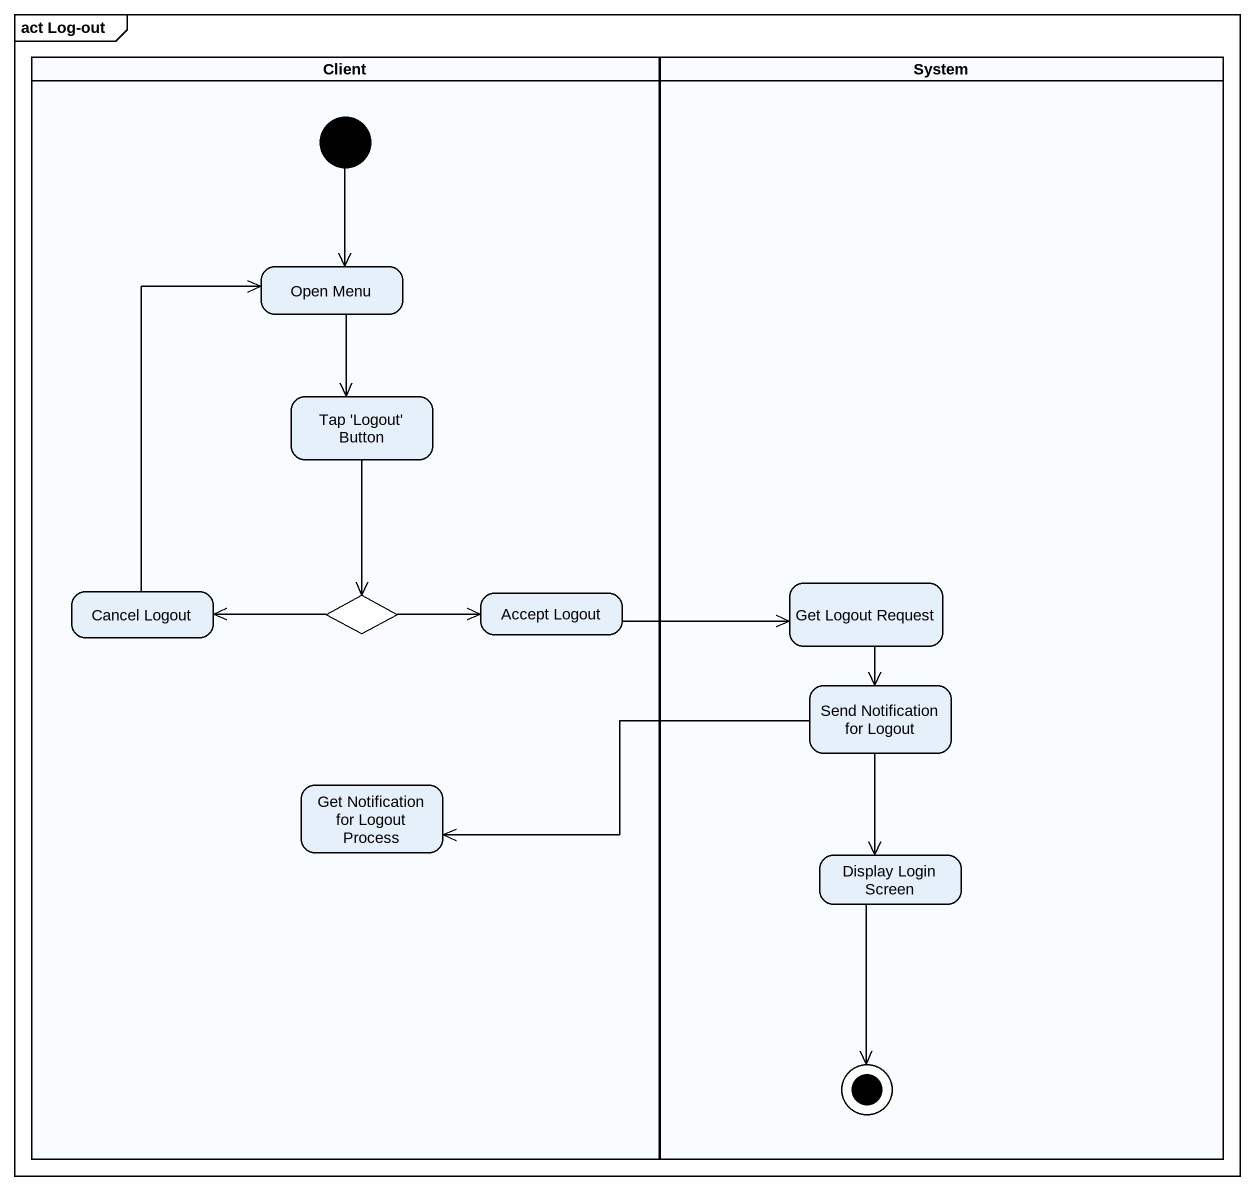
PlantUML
@startuml
mainframe act Log-out
hide empty description
state Client <<partition>> {
  state "Open Menu" as Open_Menu
  state "Tap 'Logout' Button" as Tap_Logout_Button
  state "Cancel Logout" as Cancel_Logout
  state choice1 <<choice>>
  state "Accept Logout" as Accept_Logout
  state "Get Notification for Logout Process" as Get_Notification_for_Logout
  [*] --> Open_Menu
}
state System <<partition>> {
  state "Get Logout Request" as Get_Logout_Request
  state "Send Notification for Logout" as Send_Notification_for_Logout
  state "Display Login Screen" as Display_Login_Screen
  Display_Login_Screen --> [*]
}
Open_Menu --> Tap_Logout_Button
Tap_Logout_Button --> choice1
Cancel_Logout -up-> Open_Menu
choice1 -left-> Cancel_Logout
choice1 -right-> Accept_Logout
Accept_Logout -right-> Get_Logout_Request
Get_Logout_Request --> Send_Notification_for_Logout
Send_Notification_for_Logout -left-> Get_Notification_for_Logout
Send_Notification_for_Logout --> Display_Login_Screen
@enduml
